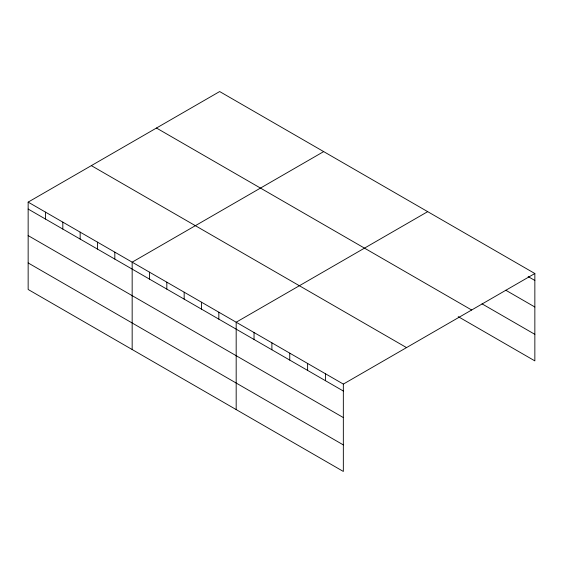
<?xml version="1.0" encoding="UTF-8"?>
<svg xmlns="http://www.w3.org/2000/svg" width="563" height="563" viewBox="0 0 563 563"><rect width="100%" height="100%" fill="white"/><g stroke="black" fill="none" stroke-linecap="round" stroke-linejoin="round"><path stroke-width="0.84" d="M28.15 202.117L343.339 384.086L343.339 471.449L28.15 289.481L28.15 202.117L219.661 91.551L534.85 273.519L534.85 360.883L458.198 316.631M323.676 151.602L132.164 262.168L132.164 349.532M427.683 211.653L236.179 322.219L236.179 409.582M343.339 384.086L534.85 273.519M528.15 276.595L534.85 280.458M505.827 290.248L534.85 307.004M482.012 303.837L534.85 334.345M156.465 128.033L471.653 310.009M91.347 165.628L406.535 347.603M28.15 209.056L343.339 391.032M28.15 235.594L343.339 417.57M28.15 262.942L343.339 444.911M325.477 373.776L325.477 380.715M307.616 363.466L307.616 370.405M289.755 353.156L289.755 360.095M271.894 342.839L271.894 349.785M254.04 332.529L254.04 339.468M218.838 312.212L218.838 319.151M201.505 302.197L201.505 309.143M184.171 292.19L184.171 299.136M166.831 282.183L166.831 289.122M149.498 272.175L149.498 279.114M114.824 252.161L114.824 259.1M97.49 242.146L97.49 249.092M80.157 232.139L80.157 239.078M62.824 222.132L62.824 229.071M45.483 212.124L45.483 219.063"/></g></svg>
